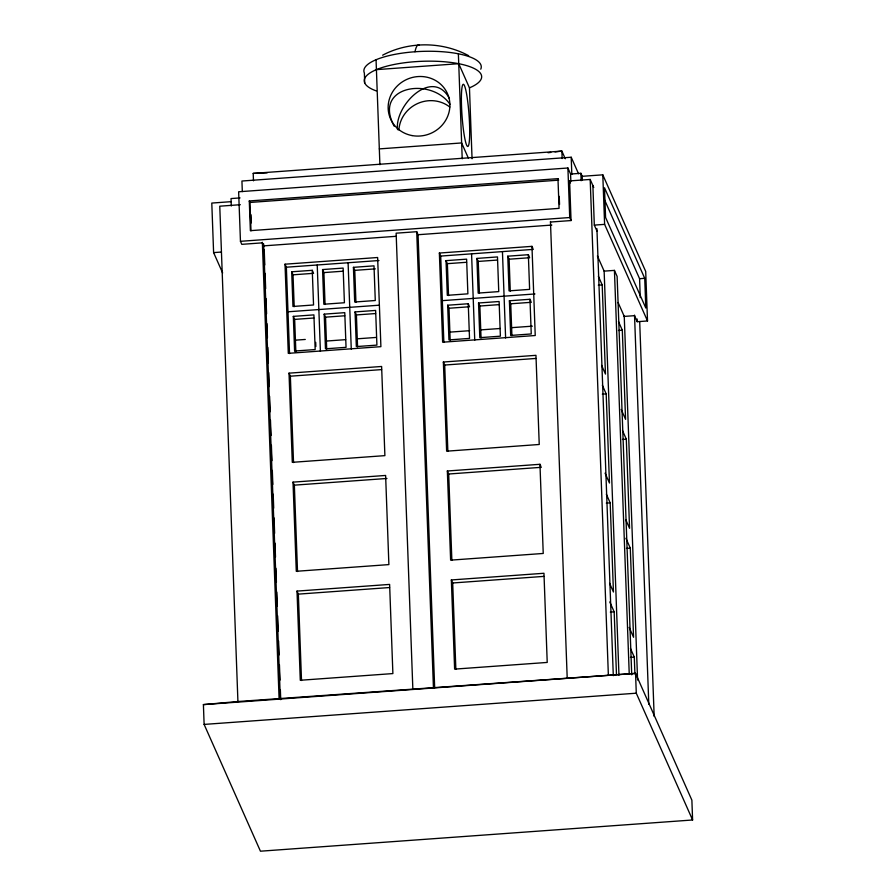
<?xml version="1.0" encoding="UTF-8"?>
<svg xmlns="http://www.w3.org/2000/svg" width="896" height="896" viewBox="0 0 896 896"><rect width="100%" height="100%" fill="white"/><g stroke="black" fill="none" stroke-linecap="round" stroke-linejoin="round"><path stroke-width="1.34" d="M397.544 129.662C394.318 105.426 432.757 66.954 449.445 98.571M382.637 55.182C409.091 41.171 442.366 41.474 468.675 55.709M548.061 152.723L550.827 152.398M554.971 151.906L561.882 151.099L565.286 158.749M203.403 704.603L237.922 701.523L635.555 673.389L691.88 800.173L692.597 819.986L260.445 851.2L204.12 724.416L203.403 704.603L635.555 673.389L636.283 693.202L692.597 819.986M376.41 69.642L458.73 63.694L469.459 87.853L472.058 158.76M379.322 148.893L461.63 142.946L468.406 158.2M253.478 180.824L253.198 173.398L561.882 151.099L562.162 158.536M578.536 173.768L571.2 157.248L241.931 181.026L242.323 191.587M570.853 181.474L570.584 174.037L567.907 168L238.638 191.778L240.453 241.315L241.797 244.339L262.371 242.85L263.984 246.467M240.038 197.915L231.034 198.565L231.302 205.99M570.584 174.037L580.877 173.298L582.21 176.31L582.355 180.029M231 201.678L211.792 203.067L213.606 252.605L222.645 272.933M582.21 176.31L602.795 174.832L645.702 271.432L647.517 320.958L637.224 321.709L634.547 315.672L623.571 316.456M249.29 200.95L557.973 178.651L558.645 180.163L249.962 202.451L249.29 200.95L250.376 230.664L559.07 208.376L557.973 178.651M240.341 204.702L219.766 206.192L237.922 701.523M550.48 222.04L571.054 220.55L569.61 180.925L590.184 179.446L593.757 187.488M240.453 241.315L569.722 217.538L571.054 220.55M434.661 687.624L418.062 234.718L416.718 231.706L396.133 233.184L412.843 688.89M263.715 245.862L396.088 236.309M418.062 234.718L551.824 225.064M213.606 252.605L221.323 252.045M592.872 185.483L594.317 225.109L604.61 224.358L647.517 320.958M285.018 264.197L377.63 257.51L380.901 346.662L288.288 353.349L285.018 264.197L286.362 267.21L289.531 353.584M531.966 246.355L535.237 335.518L442.635 342.205L439.365 253.042L531.966 246.355L532.862 248.371M286.362 267.21L378.963 260.523M439.365 253.042L440.709 256.066L533.31 249.379M312.267 270.312L313.544 304.976L292.958 306.466L291.693 271.79L312.267 270.312L313.163 272.317M322.56 269.562L343.134 268.083L344.411 302.747L323.826 304.237L322.56 269.562L323.893 272.586L325.069 304.483M353.427 267.333L374.002 265.843L375.278 300.518L354.693 302.008L353.427 267.333L354.771 270.357L355.936 302.254M446.029 260.646L466.614 259.157L467.88 293.832L447.306 295.322L446.029 260.646L447.373 263.67L448.538 295.568M476.896 258.418L497.482 256.928L498.747 291.603L478.173 293.093L476.896 258.418L478.24 261.43L479.405 293.339M528.349 254.699L529.614 289.374L509.04 290.864L507.763 256.189L528.349 254.699L529.245 256.715M291.693 271.79L293.026 274.814L313.611 273.325M323.893 272.586L343.101 271.197M354.771 270.357L375.346 268.867M447.373 263.67L466.581 262.282M478.24 261.43L497.448 260.053M507.763 256.189L509.107 259.202L529.693 257.723M597.397 255.942L604.139 271.13L614.432 270.39L617.12 276.427L631.725 674.811M604.621 199.976L639.576 278.69L644.728 278.32L645.814 308.034L605.584 217.47L604.498 187.757L644.728 278.32M598.326 285.186L602.19 284.906L605.461 374.069L601.619 365.422M287.997 311.786L379.266 305.2M442.344 300.642L534.946 293.955M293.328 316.378L313.902 314.888L315.168 349.563L294.594 351.042L293.328 316.378L294.661 319.39L295.837 351.288M324.195 314.149L344.77 312.659L346.046 347.334L325.461 348.813L324.195 314.149L325.528 317.162L326.704 349.059M355.062 311.909L375.637 310.43L376.914 345.106L356.328 346.584L355.062 311.909L356.406 314.933L357.571 346.83M468.25 303.744L469.515 338.408L448.941 339.898L447.664 305.222L468.25 303.744L469.134 305.749M478.531 302.994L499.117 301.515L500.382 336.179L479.808 337.669L478.531 302.994L479.875 306.018L481.04 337.915M529.984 299.275L531.25 333.95L510.675 335.44L509.398 300.765L529.984 299.275L530.88 301.291M294.661 319.39L313.869 318.002M325.528 317.162L344.736 315.773M356.406 314.933L375.603 313.544M447.664 305.222L449.008 308.246L469.582 306.757M479.875 306.018L499.083 304.629M509.398 300.765L510.742 303.789L531.328 302.299M295.68 340.144L305.278 339.45M326.133 341.062L345.643 339.651M356.787 338.845L376.298 337.434M448.75 332.203L469.65 330.691M480.794 329.885L500.304 328.485M511.448 327.678L532.347 326.166M618.442 330.467L622.306 330.187L625.576 419.35L621.186 409.461M289.016 373.162L381.618 366.475L384.888 455.638L292.286 462.325L289.016 373.162L290.36 376.186L293.53 462.56M443.363 362.018L535.965 355.331L539.235 444.483L446.634 451.181L443.363 362.018L444.696 365.042L447.866 451.405M290.36 376.186L381.584 369.6M444.696 365.042L535.92 358.445M602.325 394.15L606.189 393.882L609.459 483.034L605.069 473.155M622.44 439.432L626.304 439.163L629.563 528.315L625.733 519.669M293.014 482.138L385.616 475.451L388.886 564.603L296.285 571.29L293.014 482.138L294.358 485.15L297.517 571.525M539.963 464.296L543.234 553.459L450.621 560.146L447.35 470.994L539.963 464.296L540.859 466.312M294.358 485.15L386.96 478.464M447.35 470.994L448.694 474.006L541.307 467.32M606.323 503.126L610.176 502.846L613.446 592.01L609.605 583.363M626.438 548.408L630.291 548.128L633.562 637.291L629.171 627.413M297.013 591.102L389.614 584.416L392.885 673.579L300.283 680.266L297.013 591.102L298.346 594.126L301.515 680.501M451.349 579.958L543.962 573.272L547.221 662.435L454.619 669.122L451.349 579.958L452.693 582.982L455.862 669.357M298.346 594.126L389.57 587.541M452.693 582.982L543.917 576.386M610.322 612.102L614.174 611.822L616.47 674.509M630.437 657.384L634.29 657.104L634.906 673.814M204.12 724.416L636.283 693.202M253.198 173.398L267.142 172.883M449.938 104.25C431.054 76.653 372.49 85.859 394.184 126.202M594.317 225.109L597.005 231.146M569.61 180.925L570.506 182.941M618.072 302.49L624.254 316.411M598.349 276.259L602.19 284.906M618.464 321.541L622.306 330.187M602.347 385.235L606.189 393.882M622.462 430.517L626.304 439.163M606.346 494.2L610.176 502.846M625.901 538.25L630.291 548.128M609.784 601.944L614.174 611.822M630.448 648.458L634.29 657.104M639.576 278.69L640.27 297.606M639.688 321.608L654.17 716.464M637.134 318.976L637.224 321.709M634.525 315.112L648.805 704.39M624.232 315.851L637.594 680.019M614.432 270.39L629.25 674.363M602.795 174.832L604.61 224.358M604.139 271.13L618.957 675.114M596.915 228.67L613.301 675.674M590.184 179.446L608.35 674.766M580.877 173.298L581.146 180.723M571.2 157.248L571.827 174.418M567.907 168L569.722 217.538M559.238 196.37L559.541 204.478M550.458 221.48L567.19 677.734M509.107 259.202L510.283 291.11M510.742 303.789L511.918 335.686M502.443 251.608L505.613 337.982M471.576 253.837L474.746 340.211M458.371 53.794L462.213 158.805M449.008 308.246L450.173 340.144M440.709 256.066L443.867 342.44M448.694 474.006L451.864 560.381M416.718 231.706L433.429 687.4M376.051 59.741L379.904 164.741M364.728 82.947L364.37 73.046A58.733 17.461 -2.1 0 1 422.654 51.363A58.733 17.461 -2.1 0 1 480.76 69.194M348.096 262.752L351.266 349.126M317.229 264.981L320.398 351.355M315.706 342.328L315.862 346.517M293.026 274.814L294.202 306.712M295.232 346.606L295.434 352.195M264.219 249.57L264.779 264.947M265.093 273.336L265.653 288.702M266.011 298.491L266.582 313.869M266.941 323.658L267.445 337.635M267.803 347.413L268.374 362.79M268.733 372.579L269.248 386.557M269.606 396.346L270.166 411.723M270.469 420.101L271.04 435.478M271.398 445.267L271.958 460.645M272.317 470.422L272.832 484.411M273.19 494.189L273.706 508.166M274.064 517.955L274.624 533.333M274.982 543.11L275.498 557.099M275.912 568.277L276.416 582.254M276.774 592.043L277.29 606.021M277.648 615.81L278.208 631.176M278.578 640.965L279.082 654.942M279.44 664.731L280.011 680.109M280.37 689.886L280.728 699.675M263.648 243.914L280.325 698.779M262.349 242.29L279.082 698.544M251.026 214.771L251.328 222.88M249.962 202.451L251.003 230.821M376.32 90.922A58.733 17.461 -2.1 0 1 383.331 67.166A58.733 17.461 -2.1 0 1 462.65 64.546A58.733 17.461 -2.1 0 1 469.459 87.853M398.91 130.088A31.147 29.534 -24 0 1 417.547 103.555A31.147 29.534 -24 0 1 449.814 107.038M414.982 51.766A93.442 10.562 85.9 0 1 419.216 45.203M461.384 98.963A31.147 3.517 85.9 0 0 467.645 146.451A31.147 3.517 85.9 0 0 467.622 100.789A31.147 3.517 85.9 0 0 461.384 98.963M412.093 135.576A31.147 29.534 -24 0 0 448.56 96.454A31.147 29.534 -24 0 0 396.424 86.856A31.147 29.534 -24 0 0 412.093 135.576"/></g></svg>
